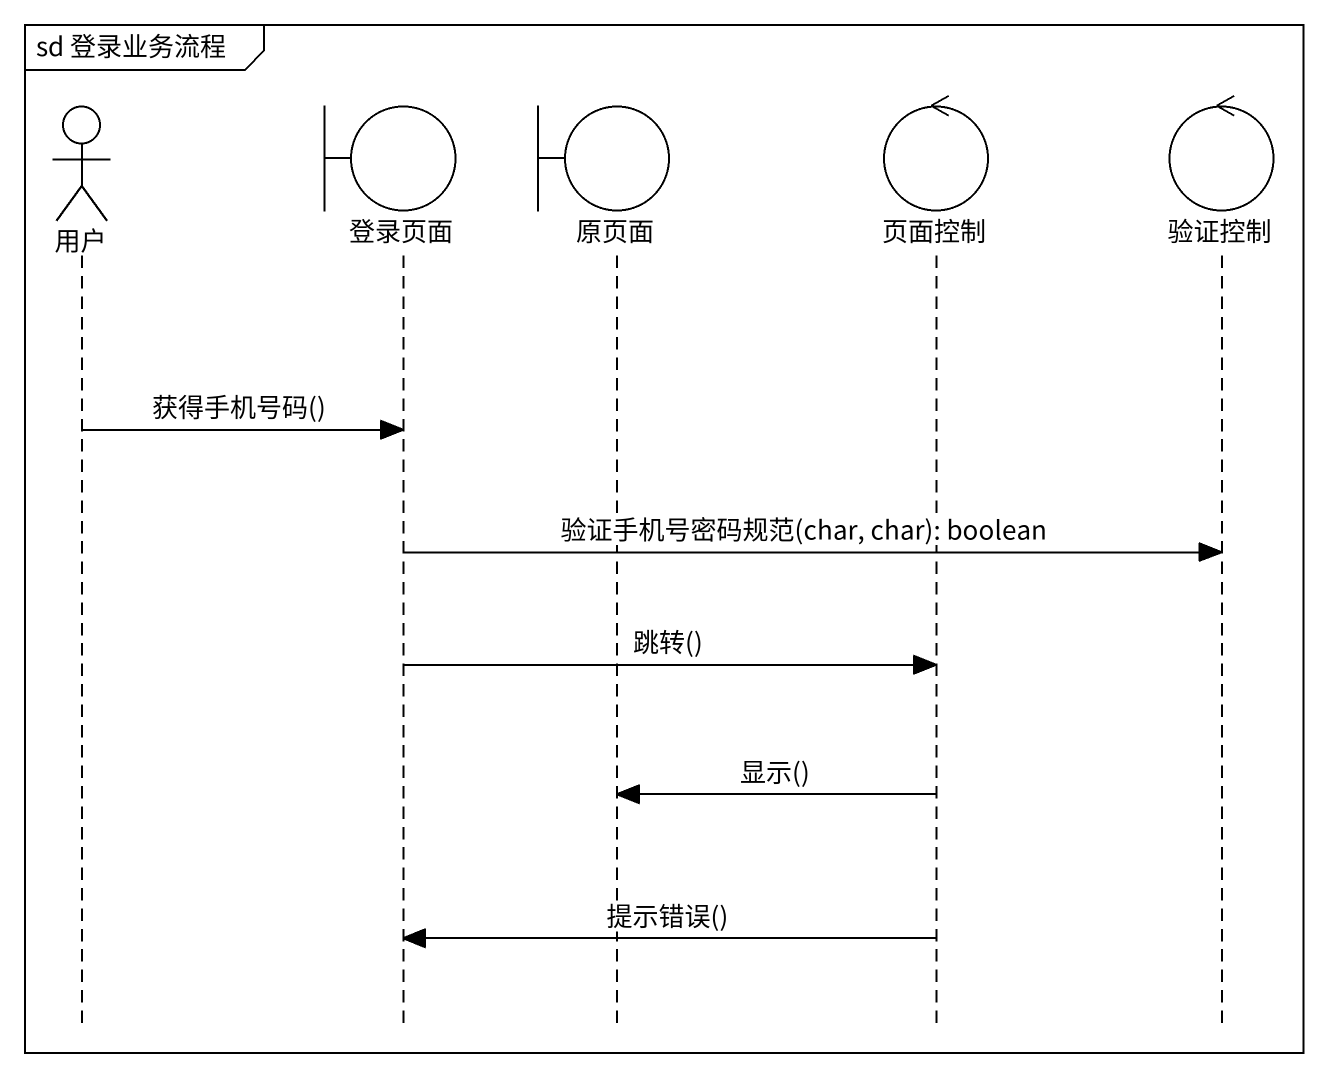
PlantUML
@startuml
mainframe sd 登录业务流程
hide footbox
actor 用户
boundary 登录页面
boundary 原页面
control 页面控制
control 验证控制

用户 -> 登录页面 : 获得手机号码()
登录页面 -> 验证控制 : 验证手机号密码规范(char, char): boolean
登录页面 -> 页面控制 : 跳转()
页面控制 -> 原页面 : 显示()
页面控制 -> 登录页面 : 提示错误()
@enduml
